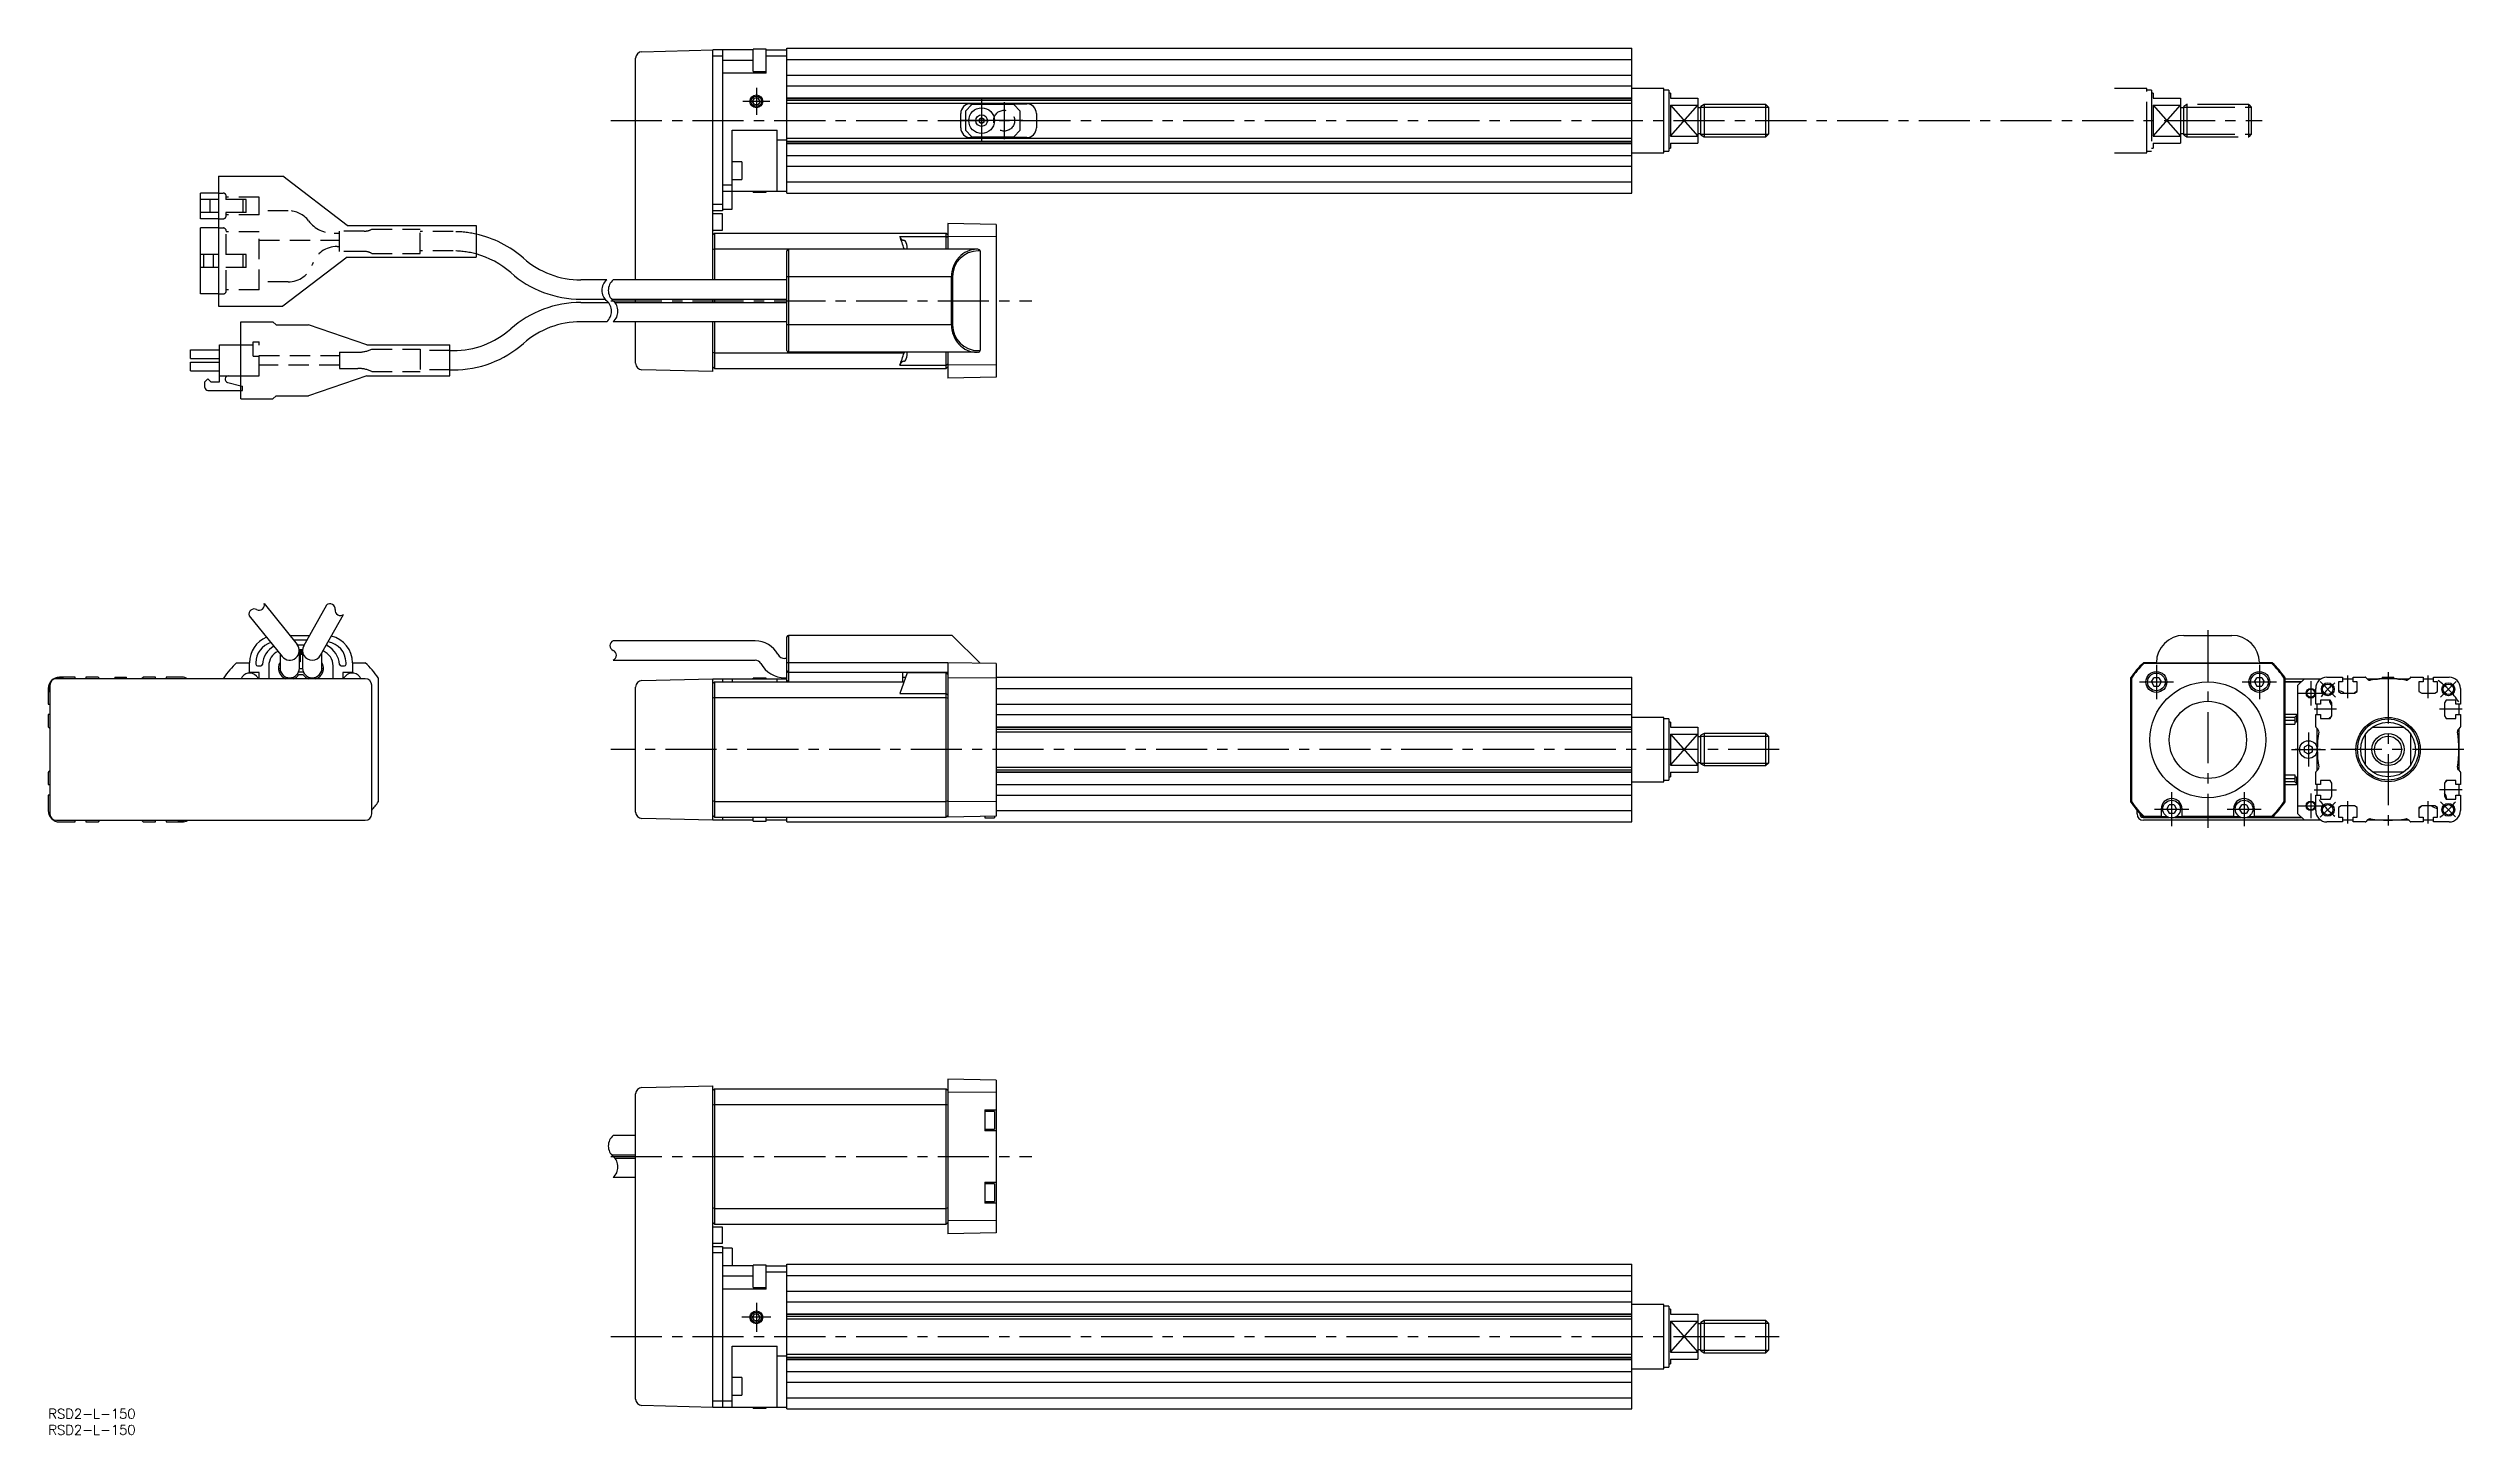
# Model space of a CAD drawing. Extents: x 0 to 750, y -8 to 423.
import ezdxf

# ---------------------------------------------------------------- set-up
doc = ezdxf.new("R2010")
doc.units = 0
doc.header["$LTSCALE"] = 0.5
for name, pattern in [('CENTER', [50.8, 31.75, -6.35, 6.35, -6.35]), ('DASHED', [19.05, 12.7, -6.35]), ('PHANTOM', [63.5, 31.75, -6.35, 6.35, -6.35, 6.35, -6.35])]:
    doc.linetypes.add(name, pattern=pattern)
for name, color, linetype in [('MSM_CENTER', 1, 'CENTER'), ('MSM_CONTINUOUS', 7, 'CONTINUOUS'), ('MSM_DASHED', 4, 'DASHED'), ('MSM_IMAGINARY', 6, 'PHANTOM'), ('MSM_NARROW', 5, 'CONTINUOUS'), ('MSM_PART_NUMBER', 7, 'CONTINUOUS')]:
    doc.layers.add(name, color=color, linetype=linetype)
doc.styles.get("Standard").update_dxf_attribs({"font": 'txt.shx', "height": 3, "bigfont": 'bigfont.shx'})

msp = doc.modelspace()

# ---------------------------------------------------------------- linework, layer by layer
at = {"layer": 'MSM_CENTER'}
for p, q in [((224.19, 406.5), (215.81, 406.5)), ((220, 410.69), (220, 402.31)), ((290, 407.04), (290, 393.96)), ((297, 406.29), (297, 394.71)), ((174.78, 400.5), (687.85, 400.5)), ((296.54, 400.5), (283.46, 400.5)), ((302.79, 400.5), (291.21, 400.5)), ((174.78, 344.5), (305.61, 344.5)), ((671, 242.07), (671, 180.7)), ((649.71, 226), (660.29, 226)), ((655, 231.29), (655, 220.71)), ((681.71, 226), (692.29, 226)), ((687, 231.29), (687, 220.71)), ((703, 226.29), (703, 218.71)), ((710.71, 221.29), (705.89, 226.11)), ((714.5, 221), (714.5, 228)), ((727, 229.01), (727, 180.7)), ((739.5, 221), (739.5, 228)), ((743.32, 221.32), (748.14, 226.14)), ((699.21, 222.5), (706.79, 222.5)), ((702.25, 210.29), (702.25, 199.71)), ((711, 217.5), (704, 217.5)), ((750, 217.5), (743, 217.5)), ((537.85, 205), (174.78, 205)), ((696.96, 205), (707.54, 205)), ((750.49, 205), (698.18, 205)), ((659.75, 191.79), (659.75, 181.21)), ((682.25, 191.79), (682.25, 181.21)), ((703, 191.29), (703, 183.71)), ((704, 192.5), (711, 192.5)), ((710.61, 188.61), (705.93, 183.93)), ((714.5, 182), (714.5, 189)), ((739.5, 182), (739.5, 189)), ((750, 192.5), (743, 192.5)), ((747.96, 184.04), (743.28, 188.72)), ((654.46, 186.5), (665.04, 186.5)), ((676.96, 186.5), (687.54, 186.5)), ((699.21, 187.5), (706.79, 187.5)), ((174.78, 78.5), (305.61, 78.5)), ((220, 33.04), (220, 23.96)), ((224.54, 28.5), (215.46, 28.5)), ((174.78, 22.5), (537.85, 22.5))]:
    msp.add_line(p, q, dxfattribs=at)
for start, end in [(128.49731, 141.77005), (34.14734, 54.05839), (215.95196, 231.25363), (307.38639, 322.17618)]:
    msp.add_arc((727, 205), 26.5, start, end, dxfattribs=at)
at = {"layer": 'MSM_CONTINUOUS'}
for p, q in [((184.45, 421.92), (206.5, 422.5)), ((206.5, 351), (206.5, 422.5)), ((219, 422.5), (206.5, 422.5)), ((209.5, 420.5), (206.5, 420.5)), ((209.5, 422.5), (209.5, 372.5)), ((223, 422.74), (219, 422.74)), ((219, 415.74), (219, 422.74)), ((223, 415.24), (223, 422.74)), ((223, 422.5), (229.5, 422.5)), ((229.5, 420.5), (223, 420.5)), ((229.5, 423), (492, 423)), ((229.5, 378), (229.5, 423)), ((492, 378), (492, 423)), ((182.5, 351), (182.5, 419.92)), ((219, 419.24), (209.5, 419.24)), ((223, 415.24), (209.5, 415.24)), ((219, 415.74), (223, 415.74)), ((229.5, 419.5), (492, 419.5)), ((229.5, 414.65), (492, 414.65)), ((218.85, 406.5), (219.42, 407.5)), ((219.42, 405.5), (218.85, 406.5)), ((220.58, 407.5), (219.42, 407.5)), ((219.42, 405.5), (220.58, 405.5)), ((221.15, 406.5), (220.58, 407.5)), ((221.15, 406.5), (220.58, 405.5)), ((229.5, 411.35), (492, 411.35)), ((229.5, 407.58), (492, 407.58)), ((229.5, 407.44), (492, 407.44)), ((229.5, 406.85), (492, 406.85)), ((229.5, 405.98), (492, 405.98)), ((287, 405.5), (285, 403.5)), ((286.5, 405.75), (304, 405.75)), ((300, 405.5), (287, 405.5)), ((302, 403.5), (300, 405.5)), ((502, 410.5), (492, 410.5)), ((502, 390.5), (502, 410.5)), ((503.5, 410), (502, 410)), ((503.5, 410), (503.5, 391)), ((504, 409), (503.5, 409)), ((504, 409), (504, 407.5)), ((504, 407.5), (512.5, 407.5)), ((504, 405.32), (512.5, 405.32)), ((504, 405.32), (504, 395.68)), ((512.5, 407.5), (512.5, 393.5)), ((514.5, 405.5), (513.5, 404.92)), ((533.69, 405.5), (514.5, 405.5)), ((514.5, 405.5), (514.5, 395.5)), ((533.69, 395.5), (533.69, 405.5)), ((533.69, 405.5), (534.5, 404.69)), ((283.5, 398.25), (283.5, 402.75)), ((285, 403.5), (285, 397.5)), ((290, 401.37), (289.25, 400.93)), ((289.25, 400.93), (289.25, 400.07)), ((289.25, 400.07), (290, 399.63)), ((290.75, 400.93), (290, 401.37)), ((290, 399.63), (290.75, 400.07)), ((290.75, 400.07), (290.75, 400.93)), ((302, 397.5), (302, 403.5)), ((307, 402.75), (307, 398.25)), ((513.5, 404.5), (512.5, 404.5)), ((513.5, 396.08), (513.5, 404.92)), ((534.5, 404.69), (534.5, 396.31)), ((212.5, 397.5), (226.5, 397.5)), ((212.5, 373), (212.5, 397.5)), ((226.5, 378.5), (226.5, 397.5)), ((226.5, 394.5), (229.5, 394.5)), ((229.5, 395.02), (492, 395.02)), ((229.5, 394.15), (492, 394.15)), ((229.5, 393.56), (492, 393.56)), ((229.5, 393.42), (492, 393.42)), ((285, 397.5), (287, 395.5)), ((304, 395.25), (286.5, 395.25)), ((287, 395.5), (300, 395.5)), ((300, 395.5), (302, 397.5)), ((492, 390.5), (502, 390.5)), ((502, 391), (503.5, 391)), ((503.5, 392), (504, 392)), ((504, 395.68), (512.5, 395.68)), ((504, 393.5), (512.5, 393.5)), ((504, 393.5), (504, 392)), ((512.5, 396.5), (513.5, 396.5)), ((513.5, 396.08), (514.5, 395.5)), ((514.5, 395.5), (533.69, 395.5)), ((534.5, 396.31), (533.69, 395.5)), ((52.9, 383.2), (72.9, 383.2)), ((52.9, 383.2), (52.9, 342.8)), ((92.9, 367.95), (72.9, 383.2)), ((215.5, 387.75), (212.5, 387.75)), ((215.5, 387.75), (215.5, 382.25)), ((229.5, 389.65), (492, 389.65)), ((229.5, 386.35), (492, 386.35)), ((52.9, 378), (47.3, 378)), ((47.3, 370), (47.3, 378)), ((52.9, 376), (47.3, 376)), ((50.3, 372), (50.3, 376)), ((209.5, 380.5), (212.5, 380.5)), ((229.5, 378.5), (209.5, 378.5)), ((212.5, 382.25), (215.5, 382.25)), ((219, 378.26), (219, 378.5)), ((219, 378.26), (223, 378.26)), ((223, 378.26), (223, 378.5)), ((229.5, 381.5), (492, 381.5)), ((229.5, 378), (492, 378)), ((52.9, 372), (47.3, 372)), ((52.9, 370), (47.3, 370)), ((92.9, 367.95), (132.9, 367.95)), ((132.9, 367.95), (132.9, 358.05)), ((206.5, 374.5), (209.5, 374.5)), ((209.5, 372.5), (206.5, 372.5)), ((209.5, 371.5), (206.5, 371.5)), ((209.5, 373), (212.5, 373)), ((209.5, 366.5), (209.5, 371.5)), ((294.5, 368.24), (279.5, 368.5)), ((279.5, 368.5), (279.5, 360.5)), ((294.5, 368.24), (294.5, 320.76)), ((52.9, 367.15), (47.3, 367.15)), ((47.3, 346.65), (47.3, 367.15)), ((206.5, 366.5), (209.5, 366.5)), ((206.5, 365), (207, 365.5)), ((206.5, 360.49), (207, 360.66)), ((207, 365.5), (207, 351)), ((207, 365.5), (279, 365.5)), ((207, 360.66), (265.88, 360.66)), ((288.81, 360.5), (230, 360.5)), ((230, 360.5), (230, 328.5)), ((264.56, 364.52), (279, 364.52)), ((265.88, 360.66), (265.88, 360.5)), ((279, 360.5), (279, 365.5)), ((279.5, 365), (279, 365.5)), ((279.5, 364.14), (279, 364.52)), ((279.5, 365), (279.5, 365)), ((294.5, 364.39), (279.5, 364.5)), ((52.9, 358.9), (47.3, 358.9)), ((52.9, 354.9), (47.3, 354.9)), ((48.3, 354.9), (48.3, 358.9)), ((51.3, 354.9), (51.3, 358.9)), ((92.9, 358.05), (72.9, 342.8)), ((92.9, 358.05), (132.9, 358.05)), ((229.5, 329), (229.5, 360)), ((289.5, 360), (288.97, 360)), ((289.5, 360), (289.5, 329)), ((52.9, 346.65), (47.3, 346.65)), ((173.5, 351), (165.5, 351)), ((229.5, 351), (175.5, 351)), ((280.97, 352), (229.5, 352)), ((280.62, 337), (280.62, 352)), ((280.97, 352), (280.97, 337)), ((52.9, 342.8), (72.9, 342.8)), ((59.8, 314), (59.8, 338)), ((59.8, 338), (69.8, 338)), ((70.8, 337), (69.8, 338)), ((165.5, 345), (173, 345)), ((165.5, 344), (174, 344)), ((173.5, 338), (165.5, 338)), ((175, 345), (229.5, 345)), ((229.5, 338), (175.5, 338)), ((176, 344), (229.5, 344)), ((182.5, 344), (182.5, 345)), ((182.5, 325.08), (182.5, 338)), ((206.5, 344), (206.5, 345)), ((206.5, 322.5), (206.5, 338)), ((207, 345), (207, 344)), ((207, 338), (207, 323.5)), ((53.17, 319.34), (53.17, 330.86)), ((53.17, 330.86), (59.8, 330.86)), ((70.8, 337), (80.8, 337)), ((98.95, 330.8), (80.8, 337)), ((98.95, 330.8), (124.8, 330.8)), ((124.8, 321.2), (124.8, 330.8)), ((280.97, 337), (229.5, 337)), ((44.17, 329.24), (53.17, 329.24)), ((44.17, 326.54), (44.17, 329.24)), ((44.17, 326.54), (53.17, 326.54)), ((44.17, 325.46), (53.17, 325.46)), ((44.17, 322.76), (44.17, 325.46)), ((44.17, 322.76), (53.17, 322.76)), ((124.8, 329), (125.81, 329)), ((124.8, 323), (125.81, 323)), ((206.5, 322.5), (184.45, 323.08)), ((206.5, 328.51), (207, 328.34)), ((207, 323.5), (206.5, 324)), ((207, 328.34), (265.88, 328.34)), ((207, 323.5), (279, 323.5)), ((288.81, 328.5), (230, 328.5)), ((264.56, 324.48), (279, 324.48)), ((265.88, 328.5), (265.88, 328.34)), ((279, 323.5), (279, 328.5)), ((279, 324.48), (279.5, 324.86)), ((279, 323.5), (279.5, 324)), ((279.5, 328.5), (279.5, 320.5)), ((294.5, 324.61), (279.5, 324.5)), ((288.97, 329), (289.5, 329)), ((49.57, 320.24), (48.67, 319.34)), ((48.67, 317.54), (48.67, 319.34)), ((49.57, 320.24), (50.47, 319.34)), ((49.57, 316.64), (59.8, 316.64)), ((50.47, 319.34), (53.17, 319.34)), ((53.17, 321.14), (59.8, 321.14)), ((55.73, 319.14), (59.8, 318.1)), ((98.95, 321.2), (80.8, 315)), ((98.95, 321.2), (124.8, 321.2)), ((294.5, 320.76), (279.5, 320.5)), ((59.8, 314), (69.8, 314)), ((70.8, 315), (69.8, 314)), ((70.8, 315), (80.8, 315)), ((67.07, 250.39), (77.33, 237.69)), ((79.38, 237.27), (86.49, 249.97)), ((62.4, 246.61), (72.67, 233.91)), ((75.06, 240.5), (81.19, 240.5)), ((84.62, 234.33), (91.73, 247.03)), ((280.62, 240.5), (230, 240.5)), ((230, 240.5), (230, 226)), ((280.97, 240.35), (289.5, 231.83)), ((663.5, 240.5), (678.5, 240.5)), ((72, 234.74), (72, 230.3)), ((80.35, 239), (76.27, 239)), ((77.47, 237.5), (79.51, 237.5)), ((79.01, 236), (77.99, 236)), ((78, 230.3), (78, 236)), ((78.25, 236), (78.25, 232.3)), ((78.75, 234.5), (78.25, 234.5)), ((78.75, 234.5), (78.75, 236)), ((79, 236), (79, 230.3)), ((85, 230.3), (85, 235.02)), ((219.63, 238.8), (175.5, 238.8)), ((175.5, 232.8), (219.63, 232.8)), ((229.5, 233.3), (228.87, 233.3)), ((229.5, 226), (229.5, 240)), ((98.5, 227), (2.5, 227)), ((8.35, 227.5), (3.5, 227.5)), ((8.35, 227), (8.35, 227.5)), ((11.65, 227.5), (11.65, 227)), ((15.42, 227.5), (11.65, 227.5)), ((16, 227), (15.56, 227.44)), ((20.7, 227.1), (19.83, 227)), ((20.7, 227.5), (20.7, 227.1)), ((20.7, 227.5), (24.3, 227.5)), ((20.7, 227.1), (24.3, 227.1)), ((24.3, 227.1), (24.3, 227.5)), ((25.17, 227), (24.3, 227.1)), ((29.44, 227.44), (29, 227)), ((33.35, 227.5), (29.58, 227.5)), ((33.35, 227), (33.35, 227.5)), ((36.65, 227.5), (36.65, 227)), ((41.5, 227.5), (36.65, 227.5)), ((54.5, 227), (54.5, 227.28)), ((58.5, 232), (62.5, 232)), ((62.5, 229), (62.5, 232)), ((65.5, 229), (62.5, 229)), ((64.5, 232), (64.5, 231.5)), ((65, 231), (66.02, 231)), ((65.5, 227), (65.5, 229)), ((68.5, 231), (68.5, 227)), ((71.5, 230.2), (72, 230.2)), ((71.68, 229.2), (72.21, 229.2)), ((77.79, 229.2), (79.21, 229.2)), ((77.87, 228.3), (79.13, 228.3)), ((78.25, 232.3), (78, 232.3)), ((78, 230.2), (79, 230.2)), ((84.79, 229.2), (85.32, 229.2)), ((85, 230.2), (85.5, 230.2)), ((88.5, 227), (88.5, 231)), ((90.98, 231), (92, 231)), ((91.5, 229), (91.5, 227)), ((94.5, 229), (91.5, 229)), ((92.5, 231.5), (92.5, 232)), ((94.5, 232), (94.5, 229)), ((94.5, 232), (98.5, 232)), ((102.5, 227.28), (102.5, 188.72)), ((184.45, 226.42), (206.5, 227)), ((206.5, 227), (229.5, 227)), ((206.5, 183), (206.5, 227)), ((206.5, 225.5), (207, 226)), ((207, 226), (207, 184)), ((207, 226), (265.88, 226)), ((209.5, 227), (209.5, 226)), ((212.5, 227), (212.5, 226)), ((223, 227.24), (219, 227.24)), ((219, 227), (219, 227.24)), ((223, 227), (223, 227.24)), ((226.5, 226), (226.5, 227)), ((228.87, 227.3), (229.5, 227.3)), ((279.5, 232), (229.5, 232)), ((279.5, 229), (230, 229)), ((266.9, 228.8), (264.56, 222.37)), ((265.5, 226), (265.5, 229)), ((265.5, 227.5), (266.43, 227.5)), ((279, 228.8), (266.9, 228.8)), ((277.6, 229), (277.6, 228.8)), ((279.5, 228.3), (279, 228.8)), ((279, 184), (279, 228.8)), ((294.5, 231.74), (279.5, 232)), ((279.5, 232), (279.5, 184)), ((294.5, 227.2), (279.5, 227.28)), ((294.5, 231.74), (294.5, 184.26)), ((294.5, 227.5), (492, 227.5)), ((492, 182.5), (492, 227.5)), ((647.26, 227.2), (647, 227.28)), ((647, 227.28), (647, 188.72)), ((647.26, 227.2), (647.26, 188.8)), ((651.11, 231.74), (651, 232)), ((655, 232), (651, 232)), ((690.89, 231.74), (651.11, 231.74)), ((653.52, 226), (654.26, 227.28)), ((653.52, 226), (654.26, 224.72)), ((655.74, 227.28), (654.26, 227.28)), ((655, 231.84), (655, 232)), ((686.5, 231.83), (655.5, 231.83)), ((655.74, 227.28), (656.48, 226)), ((656.48, 226), (655.74, 224.72)), ((658.2, 226.08), (658.2, 225.44)), ((658.25, 226.08), (658.2, 226.08)), ((683.8, 226.08), (683.75, 226.08)), ((683.8, 226.08), (683.8, 225.44)), ((685.52, 226), (686.26, 227.28)), ((685.52, 226), (686.26, 224.72)), ((687.74, 227.28), (686.26, 227.28)), ((691, 232), (687, 232)), ((687, 232), (687, 231.84)), ((687.74, 227.28), (688.48, 226)), ((688.48, 226), (687.74, 224.72)), ((690.89, 231.74), (691, 232)), ((694.74, 227.2), (695, 227.28)), ((694.74, 188.8), (694.74, 227.2)), ((695, 188.72), (695, 227.28)), ((695, 227), (706.2, 227)), ((700.1, 226.1), (695, 226.1)), ((698.96, 226.08), (695, 226.08)), ((695, 226), (700, 226)), ((699, 226.04), (698.96, 226.08)), ((698.96, 226), (698.96, 226.08)), ((701, 227), (699, 225)), ((699, 226.04), (700.04, 226.04)), ((699, 226), (699, 226.04)), ((708, 227.5), (712.85, 227.5)), ((712.85, 226), (711.6, 226)), ((711.6, 226), (711.6, 223)), ((712.85, 227.5), (712.85, 226)), ((712.85, 227), (716.15, 227)), ((716.15, 226), (716.15, 227.5)), ((716.15, 227.5), (719.92, 227.5)), ((717.4, 226), (716.15, 226)), ((717.4, 223), (717.4, 226)), ((720.06, 227.44), (720.65, 226.85)), ((720.5, 227), (724.33, 227)), ((721, 227), (720.76, 226.76)), ((725.2, 227.1), (723, 226.85)), ((723, 226.85), (723.01, 226.77)), ((723, 226.85), (723.72, 226.85)), ((725.2, 227.5), (725.2, 227.1)), ((725.2, 227.5), (728.8, 227.5)), ((725.2, 227.1), (728.8, 227.1)), ((728.8, 227.1), (728.8, 227.5)), ((731, 226.85), (728.8, 227.1)), ((729.67, 227), (733.5, 227)), ((730.28, 226.85), (731, 226.85)), ((730.99, 226.77), (731, 226.85)), ((733.35, 226.85), (733.94, 227.44)), ((734.08, 227.5), (737.85, 227.5)), ((737.85, 226), (736.6, 226)), ((736.6, 226), (736.6, 223)), ((737.85, 227.5), (737.85, 226)), ((737.85, 227), (741.15, 227)), ((741.15, 226), (741.15, 227.5)), ((741.15, 227.5), (746, 227.5)), ((742.4, 226), (741.15, 226)), ((742.4, 223), (742.4, 226)), ((0, 224), (0, 219.15)), ((0, 219.15), (0.5, 219.15)), ((0.5, 225), (0.5, 185)), ((100.5, 185), (100.5, 225)), ((182.5, 185.58), (182.5, 224.42)), ((207, 221.16), (206.5, 220.99)), ((207, 221.16), (279, 221.16)), ((264.56, 222.37), (279, 222.37)), ((279, 222.37), (279.5, 222.04)), ((279, 221.16), (279.5, 220.99)), ((294.5, 224), (492, 224)), ((294.5, 219.15), (492, 219.15)), ((654.26, 224.72), (655.74, 224.72)), ((686.26, 224.72), (687.74, 224.72)), ((699, 185), (699, 225)), ((704.5, 219.15), (704.5, 224)), ((706, 219.15), (704.5, 219.15)), ((705, 215.85), (705, 219.15)), ((709, 220.4), (706, 220.4)), ((706, 220.4), (706, 219.15)), ((709.5, 219.53), (709, 220.4)), ((709.5, 215.47), (709.5, 219.53)), ((711.6, 223), (712.47, 222.5)), ((712.47, 222.5), (716.53, 222.5)), ((717.4, 223.4), (716.5, 222.5)), ((716.53, 222.5), (717.4, 223)), ((736.6, 223), (737.47, 222.5)), ((737.47, 222.5), (741.53, 222.5)), ((741.53, 222.5), (742.4, 223)), ((745, 220.4), (744.5, 219.53)), ((744.5, 219.53), (744.5, 215.47)), ((748, 220.4), (745, 220.4)), ((748, 219.15), (748, 220.4)), ((749.5, 219.15), (748, 219.15)), ((749, 219.15), (749, 215.85)), ((749.5, 224), (749.5, 219.15)), ((0.5, 215.85), (0, 215.85)), ((0, 215.85), (0, 212.08)), ((0.06, 211.94), (0.5, 211.5)), ((294.5, 215.85), (492, 215.85)), ((294.5, 212.08), (492, 212.08)), ((294.5, 211.94), (492, 211.94)), ((294.5, 211.35), (492, 211.35)), ((294.5, 210.48), (492, 210.48)), ((502, 215), (492, 215)), ((502, 195), (502, 215)), ((503.5, 214.5), (502, 214.5)), ((503.5, 214.5), (503.5, 195.5)), ((504, 213.5), (503.5, 213.5)), ((504, 213.5), (504, 212)), ((504, 212), (512.5, 212)), ((512.5, 212), (512.5, 198)), ((695, 216), (698.5, 216)), ((695, 215.05), (698, 215.05)), ((698, 214.05), (695, 214.05)), ((695, 212.85), (698, 212.85)), ((698, 215.05), (698.5, 215.55)), ((698, 215.05), (698, 212.85)), ((698.5, 213.5), (698, 213.5)), ((698.5, 216), (698.5, 213.5)), ((704.5, 212.08), (704.5, 215.85)), ((704.5, 215.85), (706, 215.85)), ((705.15, 211.35), (704.56, 211.94)), ((705, 198.5), (705, 211.5)), ((705.24, 211.24), (705, 211)), ((706, 215.85), (706, 214.6)), ((706, 214.6), (709, 214.6)), ((709.5, 215.5), (708.6, 214.6)), ((709, 214.6), (709.5, 215.47)), ((722.18, 212), (731.82, 212)), ((744.5, 215.47), (745, 214.6)), ((745, 214.6), (748, 214.6)), ((748, 214.6), (748, 215.85)), ((748, 215.85), (749.5, 215.85)), ((749.44, 211.94), (748.85, 211.35)), ((749, 211.5), (749, 198.5)), ((749.5, 215.85), (749.5, 212.08)), ((504, 209.82), (512.5, 209.82)), ((504, 209.82), (504, 200.18)), ((513.5, 209), (512.5, 209)), ((514.5, 210), (513.5, 209.42)), ((513.5, 200.58), (513.5, 209.42)), ((514.5, 210), (514.5, 200)), ((533.69, 210), (514.5, 210)), ((533.69, 200), (533.69, 210)), ((533.69, 210), (534.5, 209.19)), ((534.5, 209.19), (534.5, 200.81)), ((702.25, 206.48), (700.97, 205.74)), ((700.97, 205.74), (700.97, 204.26)), ((702.25, 203.52), (700.97, 204.26)), ((702.25, 206.48), (703.53, 205.74)), ((703.53, 204.26), (702.25, 203.52)), ((703.53, 204.26), (703.53, 205.74)), ((720, 200.18), (720, 209.82)), ((734, 209.82), (734, 200.18)), ((0, 197.92), (0, 194.15)), ((0.5, 198.5), (0.06, 198.06)), ((294.5, 199.52), (492, 199.52)), ((294.5, 198.65), (492, 198.65)), ((294.5, 198.06), (492, 198.06)), ((294.5, 197.92), (492, 197.92)), ((502, 195.5), (503.5, 195.5)), ((503.5, 196.5), (504, 196.5)), ((504, 200.18), (512.5, 200.18)), ((504, 198), (512.5, 198)), ((504, 198), (504, 196.5)), ((512.5, 201), (513.5, 201)), ((513.5, 200.58), (514.5, 200)), ((514.5, 200), (533.69, 200)), ((534.5, 200.81), (533.69, 200)), ((695, 197.15), (698, 197.15)), ((695, 195.95), (698, 195.95)), ((698, 197.15), (698, 194.95)), ((698, 196.5), (698.5, 196.5)), ((698.5, 196.5), (698.5, 194)), ((704.5, 194.15), (704.5, 197.92)), ((704.56, 198.06), (705.15, 198.65)), ((709, 195.4), (706, 195.4)), ((706, 195.4), (706, 194.15)), ((709.5, 194.53), (709, 195.4)), ((731.82, 198), (722.18, 198)), ((745, 195.4), (744.5, 194.53)), ((744.5, 194.5), (745.4, 195.4)), ((748, 195.4), (745, 195.4)), ((748, 194.15), (748, 195.4)), ((748.76, 198.76), (749, 199)), ((748.85, 198.65), (749.44, 198.06)), ((749.5, 197.92), (749.5, 194.15)), ((0, 194.15), (0.5, 194.15)), ((0.5, 190.85), (0, 190.85)), ((0, 190.85), (0, 186)), ((207, 188.84), (206.5, 189.01)), ((207, 188.84), (279, 188.84)), ((279.5, 189.01), (279, 188.84)), ((294.5, 188.8), (279.5, 188.72)), ((294.5, 194.15), (492, 194.15)), ((294.5, 190.85), (492, 190.85)), ((492, 195), (502, 195)), ((647.26, 188.8), (647, 188.72)), ((658.27, 186.5), (659.01, 187.78)), ((660.49, 187.78), (659.01, 187.78)), ((660.49, 187.78), (661.23, 186.5)), ((680.77, 186.5), (681.51, 187.78)), ((682.99, 187.78), (681.51, 187.78)), ((682.99, 187.78), (683.73, 186.5)), ((694.74, 188.8), (695, 188.72)), ((698, 194.95), (695, 194.95)), ((698.5, 194), (695, 194)), ((698, 194.95), (698.5, 194.45)), ((706, 194.15), (704.5, 194.15)), ((704.5, 186), (704.5, 190.85)), ((704.5, 190.85), (706, 190.85)), ((705, 190.85), (705, 194.15)), ((706, 190.85), (706, 189.6)), ((706, 189.6), (709, 189.6)), ((709, 189.6), (709.5, 190.47)), ((709.5, 190.47), (709.5, 194.53)), ((744.5, 194.53), (744.5, 190.47)), ((744.5, 190.47), (745, 189.6)), ((745, 189.6), (748, 189.6)), ((749.5, 194.15), (748, 194.15)), ((748, 189.6), (748, 190.85)), ((748, 190.85), (749.5, 190.85)), ((749, 194.15), (749, 190.85)), ((749.5, 190.85), (749.5, 186)), ((2.5, 183), (98.5, 183)), ((3.5, 182.5), (8.35, 182.5)), ((8.35, 182.5), (8.35, 183)), ((11.65, 183), (11.65, 182.5)), ((11.65, 182.5), (15.42, 182.5)), ((15.56, 182.56), (16, 183)), ((29, 183), (29.44, 182.56)), ((29.58, 182.5), (33.35, 182.5)), ((33.35, 182.5), (33.35, 183)), ((36.65, 183), (36.65, 182.5)), ((36.65, 182.5), (41.5, 182.5)), ((206.5, 183), (184.45, 183.58)), ((207, 184), (206.5, 184.5)), ((219, 183), (206.5, 183)), ((207, 184), (279, 184)), ((209.5, 184), (209.5, 183)), ((219, 182.76), (219, 184)), ((219, 182.76), (223, 182.76)), ((223, 182.76), (223, 184)), ((229.5, 183), (223, 183)), ((229.5, 182.5), (229.5, 184)), ((229.5, 182.5), (492, 182.5)), ((279.5, 184.5), (279, 184)), ((294.5, 184.26), (279.5, 184)), ((291, 184.19), (291, 183.75)), ((291, 183.75), (294, 183.75)), ((294, 184.24), (294, 183.75)), ((294.5, 186), (492, 186)), ((649, 185), (649, 186.11)), ((649.9, 185.11), (649.9, 184.9)), ((649.92, 185.08), (649.92, 184.92)), ((650.9, 183.9), (658.85, 183.9)), ((650.92, 183.92), (658.79, 183.92)), ((651.11, 184.26), (651, 184)), ((651, 184), (658.6, 184)), ((706.2, 183), (651, 183)), ((651.11, 184.26), (656.5, 184.26)), ((656.5, 186.5), (656.5, 184.2)), ((656.5, 184.2), (658.24, 184.2)), ((658.27, 186.5), (659.01, 185.22)), ((659.01, 185.22), (660.49, 185.22)), ((661.23, 186.5), (660.49, 185.22)), ((660.65, 183.9), (681.35, 183.9)), ((660.71, 183.92), (681.29, 183.92)), ((660.9, 184), (681.1, 184)), ((661.26, 184.2), (663, 184.2)), ((663, 184.2), (663, 186.5)), ((663, 184.26), (679, 184.26)), ((679, 186.5), (679, 184.2)), ((679, 184.2), (680.74, 184.2)), ((680.77, 186.5), (681.51, 185.22)), ((681.51, 185.22), (682.99, 185.22)), ((683.73, 186.5), (682.99, 185.22)), ((683.15, 183.9), (700.1, 183.9)), ((683.21, 183.92), (698.96, 183.92)), ((683.4, 184), (700, 184)), ((683.76, 184.2), (685.5, 184.2)), ((685.5, 184.2), (685.5, 186.5)), ((685.5, 184.26), (690.89, 184.26)), ((690.89, 184.26), (691, 184)), ((698.96, 183.92), (698.96, 184)), ((698.96, 183.92), (699, 183.96)), ((699, 185), (701, 183)), ((699, 184), (699, 183.96)), ((699, 183.96), (700.04, 183.96)), ((712.85, 182.5), (708, 182.5)), ((712.47, 187.5), (711.6, 187)), ((711.6, 187), (711.6, 184)), ((711.6, 184), (712.85, 184)), ((716.53, 187.5), (712.47, 187.5)), ((712.85, 184), (712.85, 182.5)), ((716.15, 183), (712.85, 183)), ((716.15, 182.5), (716.15, 184)), ((716.15, 184), (717.4, 184)), ((719.92, 182.5), (716.15, 182.5)), ((717.4, 187), (716.53, 187.5)), ((717.4, 184), (717.4, 187)), ((720.65, 183.15), (720.06, 182.56)), ((733.5, 183), (720.5, 183)), ((733, 183), (733.24, 183.24)), ((733.94, 182.56), (733.35, 183.15)), ((737.85, 182.5), (734.08, 182.5)), ((737.47, 187.5), (736.6, 187)), ((736.6, 186.6), (737.5, 187.5)), ((736.6, 187), (736.6, 184)), ((736.6, 184), (737.85, 184)), ((741.53, 187.5), (737.47, 187.5)), ((737.85, 184), (737.85, 182.5)), ((741.15, 183), (737.85, 183)), ((741.15, 182.5), (741.15, 184)), ((741.15, 184), (742.4, 184)), ((746, 182.5), (741.15, 182.5)), ((742.4, 187), (741.53, 187.5)), ((742.4, 184), (742.4, 187)), ((182.5, 3.08), (182.5, 97.92)), ((184.45, 99.92), (206.5, 100.5)), ((206.5, 0.5), (206.5, 100.5)), ((207, 99.5), (206.5, 99)), ((207, 99.5), (207, 57.5)), ((207, 99.5), (279, 99.5)), ((279, 57.5), (279, 99.5)), ((279.5, 99), (279, 99.5)), ((294.5, 102.24), (279.5, 102.5)), ((279.5, 102.5), (279.5, 54.5)), ((294.5, 98.39), (279.5, 98.5)), ((294.5, 102.24), (294.5, 54.76)), ((207, 94.66), (206.5, 94.49)), ((207, 94.66), (279, 94.66)), ((279.5, 94.49), (279, 94.66)), ((291, 93), (294.5, 93)), ((291, 93), (291, 86.5)), ((294, 92.5), (291, 92.5)), ((294, 92.5), (294, 87)), ((182.5, 85), (175.5, 85)), ((291, 87), (294, 87)), ((294.5, 86.5), (291, 86.5)), ((175, 79), (182.5, 79)), ((176, 78), (182.5, 78)), ((182.5, 72), (175.5, 72)), ((291, 70.5), (294.5, 70.5)), ((291, 70.5), (291, 64)), ((294, 70), (291, 70)), ((294, 70), (294, 64.5)), ((207, 62.34), (206.5, 62.51)), ((207, 62.34), (279, 62.34)), ((279.5, 62.51), (279, 62.34)), ((291, 64.5), (294, 64.5)), ((294.5, 64), (291, 64)), ((206.5, 58), (207, 57.5)), ((209.5, 56.5), (206.5, 56.5)), ((207, 57.5), (279, 57.5)), ((209.5, 51.5), (209.5, 56.5)), ((279.5, 58), (279, 57.5)), ((294.5, 58.61), (279.5, 58.5)), ((294.5, 54.76), (279.5, 54.5)), ((206.5, 51.5), (209.5, 51.5)), ((206.5, 50.5), (209.5, 50.5)), ((209.5, 48.5), (206.5, 48.5)), ((209.5, 50.5), (209.5, 0.5)), ((212.5, 50), (209.5, 50)), ((212.5, 50), (212.5, 44.5)), ((219, 44.5), (209.5, 44.5)), ((219, 41.24), (209.5, 41.24)), ((223, 44.74), (219, 44.74)), ((219, 37.74), (219, 44.74)), ((219, 37.74), (223, 37.74)), ((223, 37.24), (223, 44.74)), ((223, 44.5), (229.5, 44.5)), ((229.5, 42.5), (223, 42.5)), ((229.5, 45), (492, 45)), ((229.5, 0), (229.5, 45)), ((229.5, 41.5), (492, 41.5)), ((492, 0), (492, 45)), ((223, 37.24), (209.5, 37.24)), ((229.5, 36.65), (492, 36.65)), ((229.5, 33.35), (492, 33.35)), ((502, 32.5), (492, 32.5)), ((502, 12.5), (502, 32.5)), ((503.5, 32), (502, 32)), ((503.5, 32), (503.5, 13)), ((504, 31), (503.5, 31)), ((504, 31), (504, 29.5)), ((218.85, 28.5), (219.42, 29.5)), ((219.42, 27.5), (218.85, 28.5)), ((220.58, 29.5), (219.42, 29.5)), ((219.42, 27.5), (220.58, 27.5)), ((221.15, 28.5), (220.58, 29.5)), ((221.15, 28.5), (220.58, 27.5)), ((229.5, 29.58), (492, 29.58)), ((229.5, 29.44), (492, 29.44)), ((229.5, 28.85), (492, 28.85)), ((229.5, 27.98), (492, 27.98)), ((504, 29.5), (512.5, 29.5)), ((504, 27.32), (512.5, 27.32)), ((504, 27.32), (504, 17.68)), ((512.5, 29.5), (512.5, 15.5)), ((513.5, 26.5), (512.5, 26.5)), ((514.5, 27.5), (513.5, 26.92)), ((513.5, 18.08), (513.5, 26.92)), ((514.5, 27.5), (514.5, 17.5)), ((533.69, 27.5), (514.5, 27.5)), ((533.69, 17.5), (533.69, 27.5)), ((533.69, 27.5), (534.5, 26.69)), ((534.5, 26.69), (534.5, 18.31)), ((212.5, 19.5), (226.5, 19.5)), ((212.5, 0.5), (212.5, 19.5)), ((226.5, 0.5), (226.5, 19.5)), ((226.5, 16.5), (229.5, 16.5)), ((229.5, 17.02), (492, 17.02)), ((229.5, 16.15), (492, 16.15)), ((229.5, 15.56), (492, 15.56)), ((229.5, 15.42), (492, 15.42)), ((504, 17.68), (512.5, 17.68)), ((504, 15.5), (512.5, 15.5)), ((504, 15.5), (504, 14)), ((512.5, 18.5), (513.5, 18.5)), ((513.5, 18.08), (514.5, 17.5)), ((514.5, 17.5), (533.69, 17.5)), ((534.5, 18.31), (533.69, 17.5)), ((215.5, 9.75), (212.5, 9.75)), ((215.5, 9.75), (215.5, 4.25)), ((229.5, 11.65), (492, 11.65)), ((229.5, 8.35), (492, 8.35)), ((492, 12.5), (502, 12.5)), ((502, 13), (503.5, 13)), ((503.5, 14), (504, 14)), ((206.5, 0.5), (184.45, 1.08)), ((206.5, 2.5), (212.5, 2.5)), ((229.5, 0.5), (206.5, 0.5)), ((212.5, 4.25), (215.5, 4.25)), ((219, 0.26), (219, 0.5)), ((219, 0.26), (223, 0.26)), ((223, 0.26), (223, 0.5)), ((229.5, 3.5), (492, 3.5)), ((229.5, 0), (492, 0))]:
    msp.add_line(p, q, dxfattribs=at)
for centre, radius in [((220, 406.5), 1.62), ((290, 400.5), 4), ((290, 400.5), 1.8), ((290, 400.5), 0.75), ((655, 226), 3.25), ((655, 226), 2.75), ((671, 208), 18), ((687, 226), 3.25), ((687, 226), 2.75), ((708.26, 223.74), 1.62), ((745.74, 223.74), 1.62), ((671, 208), 12), ((703, 222.5), 1.23), ((727, 205), 10), ((727, 205), 9.5), ((727, 205), 8.5), ((702.25, 205), 2.75), ((727, 205), 5), ((659.75, 186.5), 2.75), ((682.25, 186.5), 2.75), ((703, 187.5), 1.23), ((708.26, 186.26), 1.62), ((745.74, 186.26), 1.62), ((220, 28.5), 1.62)]:
    msp.add_circle(centre, radius, dxfattribs=at)
for centre, radius, start, end in [((184.5, 419.92), 2, 91.5, 180), ((286.5, 402.75), 3, 90, 180), ((304, 402.75), 3, 0, 90), ((286.5, 398.25), 3, 180, 270), ((304, 398.25), 3, 270, 0), ((125.81, 333), 33, 48.59038, 77.60702), ((230, 360), 0.5, 90, 180), ((234.03, 351.88), 33.04, 15.40885, 22.47592), ((267.2, 365.51), 2.82, 200.73072, 223.60346), ((265.77, 364.13), 0.832, 222.09477, 274.3285), ((265.87, 362.82), 0.481, 39.35114, 93.78461), ((264.91, 361.95), 1.77, 18.8255, 41.38717), ((260.94, 360.61), 5.96, 358.95036, 18.74327), ((288.66, 352.73), 7.77, 90.31547, 137.1933), ((288.8, 359.6), 0.904, 56.9115, 90.9789), ((289.06, 359.98), 0.44, 2.89709, 58.70911), ((125.81, 333), 27, 48.59038, 74.79294), ((165.5, 378), 33, 228.59038, 270), ((165.5, 378), 27, 228.59038, 270), ((289.4, 352.04), 8.78, 137.14075, 180.2628), ((288.97, 352), 8, 90, 180), ((165.5, 311), 33, 90, 131.40962), ((165.5, 311), 27, 90, 131.40962), ((125.81, 356), 27, 270, 311.40962), ((125.81, 356), 33, 270, 311.40962), ((289.4, 336.96), 8.78, 179.7372, 222.85925), ((288.97, 337), 8, 180, 270), ((288.66, 336.27), 7.77, 222.8067, 269.68453), ((184.5, 325.08), 2, 180, 268.5), ((230, 329), 0.5, 180, 270), ((234.03, 337.12), 33.04, 337.52408, 344.59115), ((267.2, 323.49), 2.82, 136.39654, 159.26928), ((265.77, 324.87), 0.832, 85.6715, 137.90523), ((265.87, 326.18), 0.481, 266.21539, 320.64886), ((264.91, 327.05), 1.77, 318.61283, 341.1745), ((260.94, 328.39), 5.96, 341.25673, 1.04964), ((288.8, 329.4), 0.904, 269.0211, 303.0885), ((289.06, 329.02), 0.44, 301.29089, 357.10291), ((49.57, 317.54), 0.9, 180.00004, 270.00002), ((55.98, 320.13), 1.01, 90, 255.61858), ((86, 232), 8.5, 0, 76.78772), ((230, 240), 0.5, 90, 180), ((280.62, 240), 0.5, 45, 90), ((663.5, 232), 8.5, 90, 180), ((678.5, 232), 8.5, 0, 90), ((71, 232), 8.5, 111.84547, 180), ((71, 232), 6.5, 106.33125, 180), ((73.5, 231), 7, 119.21019, 176.17745), ((73.5, 231), 5, 115.25081, 180), ((75, 235.8), 3, 218.94729, 38.94727), ((82, 235.8), 3, 150.76306, 330.76306), ((83.5, 231), 5, 0, 68.27123), ((87, 237.63), 0.5, 171.49079, 242.18186), ((83.5, 231), 7, 3.82255, 62.18186), ((86, 232), 6.5, 0, 81.92406), ((219.63, 230.8), 8, 28.43689, 90), ((219.63, 230.8), 2, 28.43689, 90), ((228.87, 235.8), 2.5, 208.43689, 270), ((3.5, 224), 3.5, 90, 180), ((2.5, 225), 2, 90, 180), ((3.76, 223.74), 3.5, 68.73387, 111.26682), ((15.42, 227.3), 0.2, 45, 90), ((29.58, 227.3), 0.2, 90, 135), ((41.5, 224), 3.5, 58.99728, 90), ((78.5, 211), 29, 133.60282, 145.85158), ((62.5, 226), 2.8, 39.86834, 159.07517), ((65, 231.5), 0.5, 180, 270), ((68.49, 231), 5, 219.86834, 233.1301), ((66.02, 231.5), 0.5, 270, 356.17745), ((75, 230.3), 3.5, 148.99728, 250.53705), ((75, 230.3), 3, 180, 0), ((75, 230.3), 3.5, 289.46295, 325.15009), ((82, 230.3), 3, 180, 0), ((82, 230.3), 3.5, 214.84991, 250.53705), ((82, 230.3), 3.5, 289.46295, 31.0027), ((90.98, 231.5), 0.5, 183.82255, 270), ((88.51, 231), 5, 306.8699, 320.13166), ((92, 231.5), 0.5, 270, 0), ((94.5, 226), 2.8, 20.92483, 140.13166), ((78.5, 211), 29, 34.14842, 46.39718), ((98.5, 225), 2, 0, 90), ((184.5, 224.42), 2, 91.5, 180), ((228.87, 235.8), 8.5, 208.43689, 270), ((230, 229.5), 0.5, 180, 270), ((230, 226.5), 0.5, 180, 270), ((671, 211), 29, 133.60282, 145.85158), ((671, 211), 28.74, 133.81122, 145.69157), ((655.38, 236.81), 4.99, 265.68612, 271.4353), ((686.62, 236.81), 4.99, 268.56424, 274.31431), ((671, 211), 28.74, 34.30843, 46.18878), ((671, 211), 29, 34.14842, 46.39718), ((708, 224), 3.5, 90, 180), ((719.92, 227.3), 0.2, 45, 90), ((721.36, 227.56), 1, 225, 279.0152), ((727, 192), 35, 80.9848, 99.0152), ((732.64, 227.56), 1, 260.9848, 315), ((734.08, 227.3), 0.2, 90, 135), ((746, 224), 3.5, 0, 90), ((3.76, 223.74), 3.5, 158.7326, 201.26613), ((711.5, 220.5), 2.75, 182.08394, 223.34176), ((711.5, 220.5), 2.75, 46.65824, 87.91606), ((0.2, 212.08), 0.2, 180, 225), ((704.7, 212.08), 0.2, 180, 225), ((740, 205), 35, 170.9848, 189.0152), ((704.44, 210.64), 1, 350.9848, 45), ((749.56, 210.64), 1, 135, 189.0152), ((714, 205), 35, 350.9848, 9.0152), ((749.3, 212.08), 0.2, 315, 0), ((0.2, 197.92), 0.2, 135, 180), ((704.7, 197.92), 0.2, 135, 180), ((704.44, 199.36), 1, 315, 9.0152), ((749.56, 199.36), 1, 170.9848, 225), ((749.3, 197.92), 0.2, 0, 45), ((78.5, 205), 29, 319.34275, 325.85158), ((671, 205), 29, 214.14842, 226.39718), ((671, 205), 28.74, 214.30843, 226.18878), ((659.75, 186.5), 3.25, 0, 180), ((682.25, 186.5), 3.25, 0, 180), ((671, 205), 28.74, 313.81122, 325.69157), ((671, 205), 29, 313.60282, 325.85158), ((742.5, 189.5), 2.75, 2.08394, 43.34176), ((3.5, 186), 3.5, 180, 270), ((2.5, 185), 2, 180, 270), ((15.42, 182.7), 0.2, 270, 315), ((29.58, 182.7), 0.2, 225, 270), ((41.24, 186.26), 3.5, 248.73387, 291.26613), ((41.5, 186), 3.5, 270, 301.00272), ((98.5, 185), 2, 270, 0), ((184.5, 185.58), 2, 180, 268.5), ((651, 185), 2, 180, 270), ((650.9, 184.9), 1, 180, 270), ((650.92, 184.92), 1, 180, 270), ((708, 186), 3.5, 180, 270), ((719.92, 182.7), 0.2, 270, 315), ((721.36, 182.44), 1, 80.9848, 135), ((727, 218), 35, 260.9848, 279.0152), ((732.64, 182.44), 1, 45, 99.0152), ((734.08, 182.7), 0.2, 225, 270), ((742.5, 189.5), 2.75, 226.65824, 267.91606), ((746, 186), 3.5, 270, 0), ((184.5, 97.92), 2, 91.5, 180), ((184.5, 3.08), 2, 180, 268.5)]:
    msp.add_arc(centre, radius, start, end, dxfattribs=at)
at = {"layer": 'MSM_DASHED'}
for p, q in [((52.9, 378), (54.3, 378)), ((61.5, 376), (52.9, 376)), ((55.3, 376), (55.3, 377)), ((65.5, 376.75), (55.3, 376.75)), ((60.5, 372), (60.5, 376)), ((61.5, 372), (61.5, 376)), ((65.5, 371.25), (65.5, 376.75)), ((61.5, 372), (52.9, 372)), ((52.9, 370), (54.3, 370)), ((55.3, 371), (55.3, 372)), ((65.5, 371.25), (55.3, 371.25)), ((74.53, 372.5), (65.5, 372.5)), ((52.9, 367.15), (54.3, 367.15)), ((55.3, 358.9), (55.3, 366.15)), ((65.5, 365.9), (55.3, 365.9)), ((65.5, 347.9), (65.5, 365.9)), ((65.5, 363.4), (90.5, 363.4)), ((90.5, 365.4), (88.85, 365.4)), ((89.73, 361.4), (90.5, 361.4)), ((98.13, 366.15), (90.5, 366.15)), ((90.5, 359.85), (90.5, 366.15)), ((100.5, 366.75), (115.5, 366.75)), ((115.5, 359.25), (115.5, 366.75)), ((125.81, 366), (115.5, 366)), ((61.5, 358.9), (52.9, 358.9)), ((61.5, 354.9), (52.9, 354.9)), ((55.3, 347.65), (55.3, 354.9)), ((60.5, 354.9), (60.5, 358.9)), ((61.5, 354.9), (61.5, 358.9)), ((98.13, 359.85), (90.5, 359.85)), ((100.5, 359.25), (115.5, 359.25)), ((125.81, 360), (115.5, 360)), ((52.9, 346.65), (54.3, 346.65)), ((65.5, 347.9), (55.3, 347.9)), ((74.53, 350.4), (65.5, 350.4)), ((59.8, 330.86), (63.7, 330.86)), ((63.7, 331.76), (65.5, 331.76)), ((63.7, 327.26), (63.7, 331.76)), ((65.5, 321.14), (65.5, 331.76)), ((63.7, 327.26), (65.5, 327.26)), ((65.5, 327.5), (90.5, 327.5)), ((90.5, 324.5), (65.5, 324.5)), ((90.5, 328.5), (96.14, 328.5)), ((90.5, 328.5), (90.5, 323.5)), ((90.5, 323.5), (96.14, 323.5)), ((100.5, 329.5), (115.5, 329.5)), ((115.5, 329.5), (115.5, 322.5)), ((124.8, 329), (115.5, 329)), ((124.8, 323), (115.5, 323)), ((59.8, 321.14), (65.5, 321.14)), ((59.8, 318.1), (60.37, 317.96)), ((59.8, 316.64), (60.37, 316.64)), ((60.37, 316.64), (60.37, 317.96)), ((100.5, 322.5), (115.5, 322.5))]:
    msp.add_line(p, q, dxfattribs=at)
msp.add_circle((297, 400.5), 3.25, dxfattribs=at)
for centre, radius, start, end in [((54.3, 377), 1, 359.99999, 90), ((54.3, 371), 1, 270, 0.00001), ((74.53, 364.5), 8, 37.26883, 90), ((88.85, 375.4), 10, 217.26883, 270), ((54.3, 366.15), 1, 0, 90), ((89.73, 353.4), 8, 90, 161.79004), ((98.13, 371.15), 5, 270, 298.35764), ((125.81, 333), 33, 77.60702, 90), ((74.53, 358.4), 8, 270, 341.79004), ((98.13, 354.85), 5, 61.64236, 90), ((125.81, 333), 27, 74.79294, 90), ((54.3, 347.65), 1, 270, 0), ((96.14, 338.5), 10, 270, 295.84193), ((96.14, 313.5), 10, 64.15807, 90)]:
    msp.add_arc(centre, radius, start, end, dxfattribs=at)
at = {"layer": 'MSM_IMAGINARY'}
for p, q in [((652, 410.5), (642, 410.5)), ((652, 390.5), (652, 410.5)), ((653.5, 410), (652, 410)), ((653.5, 410), (653.5, 391)), ((654, 409), (653.5, 409)), ((654, 409), (654, 407.5)), ((654, 407.5), (662.5, 407.5)), ((654, 405.32), (662.5, 405.32)), ((654, 405.32), (654, 395.68)), ((654, 405.32), (662.5, 395.68)), ((654, 395.68), (662.5, 405.32)), ((662.5, 407.5), (662.5, 393.5)), ((664.5, 405.5), (663.5, 404.92)), ((664.5, 405.5), (664.5, 395.5)), ((683.69, 405.5), (664.5, 405.5)), ((683.69, 395.5), (683.69, 405.5)), ((683.69, 405.5), (684.5, 404.69)), ((663.5, 404.5), (662.5, 404.5)), ((663.5, 396.08), (663.5, 404.92)), ((663.5, 404.69), (684.5, 404.69)), ((684.5, 404.69), (684.5, 396.31)), ((642, 390.5), (652, 390.5)), ((652, 391), (653.5, 391)), ((653.5, 392), (654, 392)), ((654, 395.68), (662.5, 395.68)), ((654, 393.5), (662.5, 393.5)), ((654, 393.5), (654, 392)), ((662.5, 396.5), (663.5, 396.5)), ((663.5, 396.31), (684.5, 396.31)), ((663.5, 396.08), (664.5, 395.5)), ((664.5, 395.5), (683.69, 395.5)), ((684.5, 396.31), (683.69, 395.5))]:
    msp.add_line(p, q, dxfattribs=at)
at = {"layer": 'MSM_NARROW'}
for p, q in [((504, 395.68), (512.5, 405.32)), ((504, 405.32), (512.5, 395.68)), ((513.5, 404.69), (534.5, 404.69)), ((513.5, 396.31), (534.5, 396.31)), ((504, 200.18), (512.5, 209.82)), ((504, 209.82), (512.5, 200.18)), ((513.5, 209.19), (534.5, 209.19)), ((513.5, 200.81), (534.5, 200.81)), ((504, 27.32), (512.5, 17.68)), ((504, 17.68), (512.5, 27.32)), ((513.5, 26.69), (534.5, 26.69)), ((513.5, 18.31), (534.5, 18.31))]:
    msp.add_line(p, q, dxfattribs=at)
for centre, radius in [((220, 406.5), 2), ((708.26, 223.74), 2), ((745.74, 223.74), 2), ((703, 222.5), 1.5), ((727, 205), 4.19), ((703, 187.5), 1.5), ((708.26, 186.26), 2), ((745.74, 186.26), 2), ((220, 28.5), 2)]:
    msp.add_circle(centre, radius, dxfattribs=at)
for centre, radius, start, end in [((176.27, 347.75), 4.27, 130.44972, 229.55028), ((178.27, 347.75), 4.27, 130.44972, 229.55028), ((170.73, 341.25), 4.27, 310.44972, 49.55028), ((172.73, 341.25), 4.27, 310.44972, 49.55028), ((63.96, 247.07), 1.63, 61.56713, 196.3274), ((65.51, 249.93), 1.62, 241.56713, 16.3274), ((87.49, 248.69), 1.63, 353.38292, 128.14319), ((90.72, 248.31), 1.63, 173.38292, 308.14319), ((176.12, 237.3), 1.62, 112.36511, 247.63489), ((174.88, 234.3), 1.62, 292.36511, 67.63489), ((178.27, 81.75), 4.27, 130.44972, 229.55028), ((172.73, 75.25), 4.27, 310.44972, 49.55028)]:
    msp.add_arc(centre, radius, start, end, dxfattribs=at)

# ---------------------------------------------------------------- texts
at = {"layer": 'MSM_PART_NUMBER'}
for p in [(0, -3), (0, -8)]:
    msp.add_text('RSD2-L-150', height=3, dxfattribs=at).set_placement(p)

doc.saveas('drawing.dxf')
